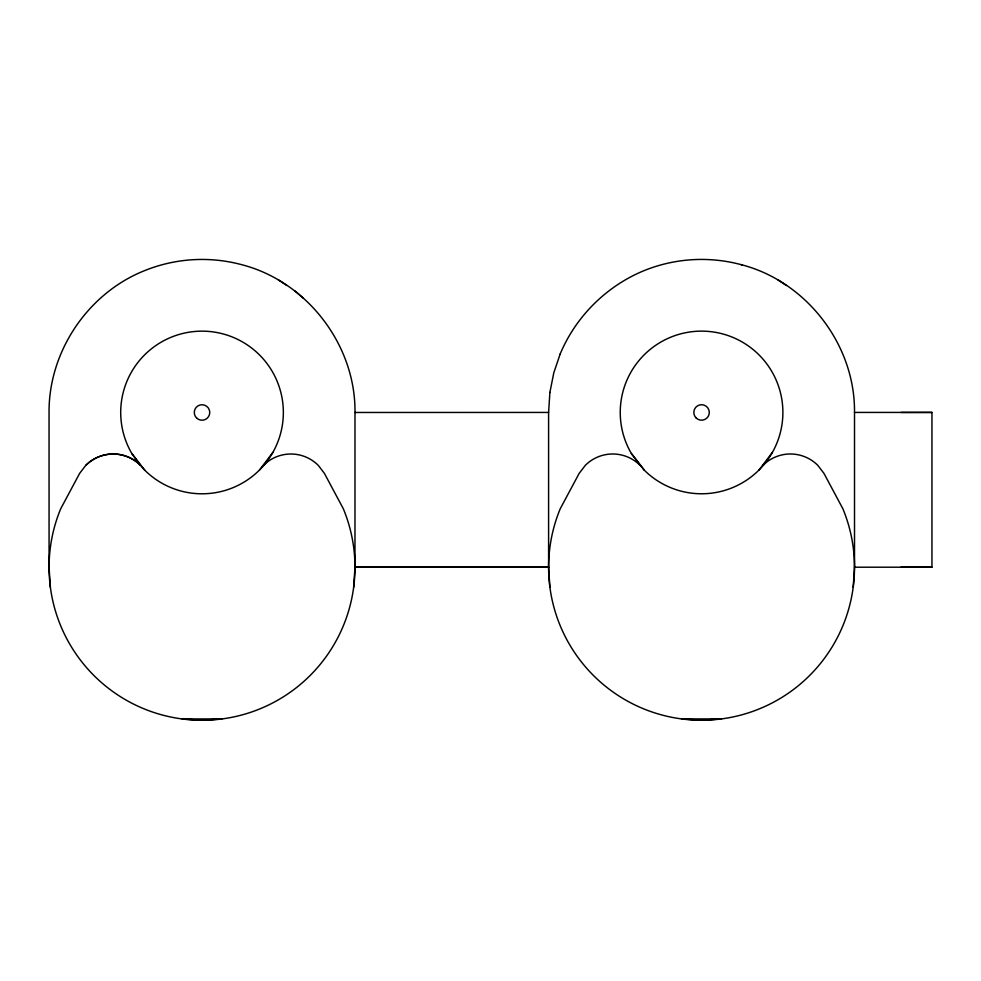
<?xml version="1.0" encoding="UTF-8"?>
<svg xmlns="http://www.w3.org/2000/svg" width="981" height="981" viewBox="0 0 981 981"><rect width="100%" height="100%" fill="white"/><g stroke="black" fill="none" stroke-linecap="round" stroke-linejoin="round"><path stroke-width="1.47" d="M353.663 587.263L354.975 567.239L354.987 412.449C355.735 344.969 306.979 281.424 241.608 264.662A152.999 152.999 0 0 0 143.459 271.099C87.383 293.908 48.609 351.934 49.05 412.474L49.075 567.288L50.362 587.263M548.6 567.263L548.6 412.437L549.9 392.412M853.2 587.239L854.512 567.214L931.95 567.19L931.95 412.425L854.5 412.425C855.285 344.944 806.505 281.388 741.133 264.649A152.999 152.999 0 0 0 642.996 271.075C605.976 286.599 575.724 316.814 560.225 353.859M549.887 392.425L553.799 372.792L560.225 353.847M259.524 469.973L272.89 452.376M759.061 469.948L772.415 452.351M144.845 470.279L140.565 465.35A38.725 38.725 0 0 0 85.801 465.35L79.645 473.369L60.712 508.759A152.95 152.95 0 0 0 202.012 720.25L221.988 718.938L182.061 718.938L202.025 720.25A152.95 152.95 0 0 0 343.325 508.771L324.404 473.369L318.261 465.35A38.725 38.725 0 0 0 263.497 465.35M354.975 412.474L548.6 412.437M900.975 412.449L931.95 412.425M548.6 567.19L354.987 567.226L548.587 567.214L549.9 587.239M900.975 567.214L931.95 567.19M741.133 264.637L742.2 264.993M777.896 279.855L786.357 285.496M278.359 279.879L286.832 285.52M631.359 453.48L644.063 469.948A81.313 81.313 0 0 0 778.08 439.979A81.313 81.313 0 0 0 693.898 331.492A81.313 81.313 0 0 0 631.58 453.86L644.37 470.255M295.134 291.063L302.994 297.954M131.822 453.504L144.526 469.973A81.313 81.313 0 0 0 278.543 440.015A81.313 81.313 0 0 0 194.361 331.517A81.313 81.313 0 0 0 132.043 453.884L140.565 465.35A38.725 38.725 0 0 0 85.801 465.35M854.512 412.437L854.512 567.276M640.09 465.325A38.725 38.725 0 0 0 585.338 465.325L579.182 473.345L560.249 508.734A152.95 152.95 0 0 0 701.55 720.226L721.513 718.914L681.587 718.914L701.562 720.213A152.95 152.95 0 0 0 842.863 508.734L823.942 473.345L817.786 465.325A38.725 38.725 0 0 0 763.034 465.313M196.543 417.955A7.75 7.75 0 0 0 209.505 414.473A7.75 7.75 0 0 0 200.026 404.994A7.75 7.75 0 0 0 196.543 417.955M696.081 417.918A7.75 7.75 0 0 0 709.042 414.448A7.75 7.75 0 0 0 699.551 404.969A7.75 7.75 0 0 0 696.081 417.918"/></g></svg>
